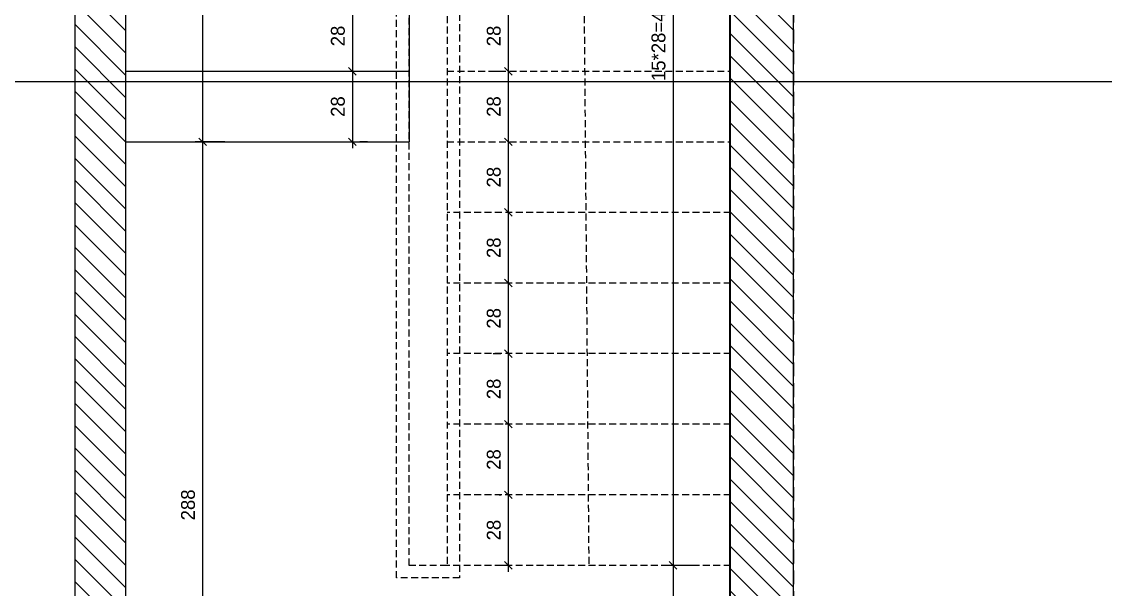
# Model space of a CAD drawing. Header units: inches. Extents: x -5298 to 11252, y 8210 to 22495.
# Drawn here: x 9353 to 9782.9, y 12624.4 to 12849.5 of the extents above; entities that cross this region are included whole.
import ezdxf

# ---------------------------------------------------------------- set-up
doc = ezdxf.new("R2010")
doc.units = ezdxf.units.IN
doc.header["$LTSCALE"] = 11
doc.header["$MEASUREMENT"] = 0
doc.linetypes.add('DASHED2', pattern=[0.375, 0.25, -0.125])
doc.linetypes.add('HIDDEN', pattern=[0.375, 0.25, -0.125])
doc.layers.get('Defpoints').update_dxf_attribs({"color": 40})
for name, color, linetype in [('BEAM', 3, 'Continuous'), ('dim-50-v', 2, 'Continuous'), ('ENG_beton nifsak', 4, 'Continuous'), ('ENG_beton ole', 3, 'DASHED2'), ('HATCH', 8, 'Continuous'), ('V', 1, 'Continuous')]:
    doc.layers.add(name, color=color, linetype=linetype)
doc.styles.add('HEBTXT', font='hebtxt-weld.shx')
doc.dimstyles.new('25', dxfattribs={"dimtxt": 5.5, "dimasz": 3, "dimexe": 3, "dimexo": 6, "dimgap": 3, "dimtad": 1, "dimdec": 0, "dimrnd": 0.5, "dimtxsty": 'HEBTXT', "dimblk1": 'OBLIQUE', "dimblk2": 'OBLIQUE', "dimsah": 1, "dimcen": 1, "dimdle": 2.5, "dimclre": 9, "dimclrt": 3, "dimazin": 3, "dimtfac": 1, "dimtdec": 0, "dimtix": 1, "dimtmove": 2, "dimatfit": 3, "dimldrblk": 'OBLIQUE'})

# ---------------------------------------------------------------- blocks, each defined once
blk = doc.blocks.new('_OBLIQUE')
at = {"color": 0, "linetype": 'ByBlock'}
blk.add_line((-0.5, -0.5), (0.5, 0.5), dxfattribs=at)
blk = doc.blocks.new('*D297')
at = {"layer": 'Defpoints', "color": 0, "linetype": 'Continuous', "transparency": 16777216}
for p in [(9402.98, 13053.88), (9424.79, 12801.87), (9439.6, 12801.87)]:
    blk.add_point(p, dxfattribs=at)
at = {"layer": 'dim-50-v', "color": 0, "linetype": 'Continuous', "lineweight": -2, "transparency": 16777216}
blk.add_line((9424.79, 13056.38), (9424.79, 12799.37), dxfattribs=at)
at = {"layer": 'dim-50-v', "color": 9, "linetype": 'Continuous', "lineweight": -2, "transparency": 16777216}
for p, q in [((9408.98, 13053.88), (9427.79, 13053.88)), ((9433.6, 12801.87), (9421.79, 12801.87))]:
    blk.add_line(p, q, dxfattribs=at)
at = {"layer": 'dim-50-v', "color": 0, "linetype": 'Continuous', "lineweight": -2, "transparency": 16777216, "xscale": 3, "yscale": 3, "zscale": 3}
for p, rotation in [((9424.79, 13053.88), 90), ((9424.79, 12801.87), 270)]:
    blk.add_blockref('_OBLIQUE', p, dxfattribs=dict(at, rotation=rotation))
at = {"layer": 'dim-50-v', "color": 3, "linetype": 'Continuous', "transparency": 16777216, "insert": (9419.04, 12927.87), "char_height": 5.5, "attachment_point": 5, "rotation": 90, "style": 'HEBTXT'}
blk.add_mtext('\\A1;9*28=252', dxfattribs=at)
blk = doc.blocks.new('*D299')
at = {"layer": 'Defpoints', "color": 0, "linetype": 'Continuous', "transparency": 16777216}
for p in [(9439.6, 12801.87), (9424.79, 12513.86), (9437.74, 12513.86)]:
    blk.add_point(p, dxfattribs=at)
at = {"layer": 'dim-50-v', "color": 0, "linetype": 'Continuous', "lineweight": -2, "transparency": 16777216}
blk.add_line((9424.79, 12804.37), (9424.79, 12511.36), dxfattribs=at)
at = {"layer": 'dim-50-v', "color": 9, "linetype": 'Continuous', "lineweight": -2, "transparency": 16777216}
for p, q in [((9433.6, 12801.87), (9421.79, 12801.87)), ((9431.74, 12513.86), (9421.79, 12513.86))]:
    blk.add_line(p, q, dxfattribs=at)
at = {"layer": 'dim-50-v', "color": 0, "linetype": 'Continuous', "lineweight": -2, "transparency": 16777216, "xscale": 3, "yscale": 3, "zscale": 3}
for p, rotation in [((9424.79, 12801.87), 90), ((9424.79, 12513.86), 270)]:
    blk.add_blockref('_OBLIQUE', p, dxfattribs=dict(at, rotation=rotation))
at = {"layer": 'dim-50-v', "color": 3, "linetype": 'Continuous', "transparency": 16777216, "insert": (9419.04, 12657.87), "char_height": 5.5, "attachment_point": 5, "rotation": 90, "style": 'HEBTXT'}
blk.add_mtext('\\A1;288', dxfattribs=at)
blk = doc.blocks.new('*D301')
at = {"layer": 'Defpoints', "color": 0, "linetype": 'Continuous', "transparency": 16777216}
for p in [(9632, 13053.88, 0), (9611.43, 12633.87), (9626.47, 12633.87, 0)]:
    blk.add_point(p, dxfattribs=at)
at = {"layer": 'dim-50-v', "color": 0, "linetype": 'Continuous', "lineweight": -2, "transparency": 16777216}
blk.add_line((9611.43, 13056.38), (9611.43, 12631.37), dxfattribs=at)
at = {"layer": 'dim-50-v', "color": 9, "linetype": 'Continuous', "lineweight": -2, "transparency": 16777216}
for p, q in [((9626, 13053.88), (9608.43, 13053.88)), ((9620.47, 12633.87), (9608.43, 12633.87))]:
    blk.add_line(p, q, dxfattribs=at)
at = {"layer": 'dim-50-v', "color": 0, "linetype": 'Continuous', "lineweight": -2, "transparency": 16777216, "xscale": 3, "yscale": 3, "zscale": 3}
for p, rotation in [((9611.43, 13053.88), 90), ((9611.43, 12633.87), 270)]:
    blk.add_blockref('_OBLIQUE', p, dxfattribs=dict(at, rotation=rotation))
at = {"layer": 'dim-50-v', "color": 3, "linetype": 'Continuous', "transparency": 16777216, "insert": (9605.68, 12843.88), "char_height": 5.5, "attachment_point": 5, "rotation": 90, "style": 'HEBTXT'}
blk.add_mtext('\\A1;15*28=420', dxfattribs=at)
blk = doc.blocks.new('*D302')
at = {"layer": 'Defpoints', "color": 0, "linetype": 'Continuous', "transparency": 16777216}
for p in [(9621.54, 12633.87, 0), (9611.43, 12513.87), (9626.47, 12513.87, 0)]:
    blk.add_point(p, dxfattribs=at)
at = {"layer": 'dim-50-v', "color": 0, "linetype": 'Continuous', "lineweight": -2, "transparency": 16777216}
blk.add_line((9611.43, 12636.37), (9611.43, 12511.37), dxfattribs=at)
at = {"layer": 'dim-50-v', "color": 9, "linetype": 'Continuous', "lineweight": -2, "transparency": 16777216}
for p, q in [((9615.54, 12633.87), (9608.43, 12633.87)), ((9620.47, 12513.87), (9608.43, 12513.87))]:
    blk.add_line(p, q, dxfattribs=at)
at = {"layer": 'dim-50-v', "color": 0, "linetype": 'Continuous', "lineweight": -2, "transparency": 16777216, "xscale": 3, "yscale": 3, "zscale": 3}
for p, rotation in [((9611.43, 12633.87), 90), ((9611.43, 12513.87), 270)]:
    blk.add_blockref('_OBLIQUE', p, dxfattribs=dict(at, rotation=rotation))
at = {"layer": 'dim-50-v', "color": 3, "linetype": 'Continuous', "transparency": 16777216, "insert": (9605.68, 12573.87), "char_height": 5.5, "attachment_point": 5, "rotation": 90, "style": 'HEBTXT'}
blk.add_mtext('\\A1;120', dxfattribs=at)
blk = doc.blocks.new('*D338')
at = {"layer": 'Defpoints', "color": 0, "linetype": 'Continuous', "transparency": 16777216}
for p in [(9484.24, 12857.88, 0), (9484.23, 12829.88), (9484.24, 12829.88, 0)]:
    blk.add_point(p, dxfattribs=at)
at = {"layer": 'dim-50-v', "color": 0, "linetype": 'Continuous', "lineweight": -2, "transparency": 16777216}
blk.add_line((9484.23, 12860.38), (9484.23, 12827.38), dxfattribs=at)
at = {"layer": 'dim-50-v', "color": 9, "linetype": 'Continuous', "lineweight": -2, "transparency": 16777216}
for p, q in [((9478.24, 12857.88), (9481.23, 12857.88)), ((9478.24, 12829.88), (9481.23, 12829.88))]:
    blk.add_line(p, q, dxfattribs=at)
at = {"layer": 'dim-50-v', "color": 0, "linetype": 'Continuous', "lineweight": -2, "transparency": 16777216, "xscale": 3, "yscale": 3, "zscale": 3}
for p, rotation in [((9484.23, 12857.88), 90), ((9484.23, 12829.88), 270)]:
    blk.add_blockref('_OBLIQUE', p, dxfattribs=dict(at, rotation=rotation))
at = {"layer": 'dim-50-v', "color": 3, "linetype": 'Continuous', "transparency": 16777216, "insert": (9478.48, 12843.88), "char_height": 5.5, "attachment_point": 5, "rotation": 90, "style": 'HEBTXT'}
blk.add_mtext('\\A1;28', dxfattribs=at)
blk = doc.blocks.new('*D339')
at = {"layer": 'Defpoints', "color": 0, "linetype": 'Continuous', "transparency": 16777216}
for p in [(9484.24, 12829.88, 0), (9484.21, 12801.87, 0), (9484.23, 12801.87)]:
    blk.add_point(p, dxfattribs=at)
at = {"layer": 'dim-50-v', "color": 9, "linetype": 'Continuous', "lineweight": -2, "transparency": 16777216}
for p, q in [((9478.24, 12829.88), (9481.23, 12829.88)), ((9490.21, 12801.87), (9487.23, 12801.87))]:
    blk.add_line(p, q, dxfattribs=at)
at = {"layer": 'dim-50-v', "color": 0, "linetype": 'Continuous', "lineweight": -2, "transparency": 16777216}
blk.add_line((9484.23, 12832.38), (9484.23, 12799.37), dxfattribs=at)
at = {"layer": 'dim-50-v', "color": 0, "linetype": 'Continuous', "lineweight": -2, "transparency": 16777216, "xscale": 3, "yscale": 3, "zscale": 3}
for p, rotation in [((9484.23, 12829.88), 90), ((9484.23, 12801.87), 270)]:
    blk.add_blockref('_OBLIQUE', p, dxfattribs=dict(at, rotation=rotation))
at = {"layer": 'dim-50-v', "color": 3, "linetype": 'Continuous', "transparency": 16777216, "insert": (9478.48, 12815.87), "char_height": 5.5, "attachment_point": 5, "rotation": 90, "style": 'HEBTXT'}
blk.add_mtext('\\A1;28', dxfattribs=at)
blk = doc.blocks.new('*D341')
at = {"layer": 'Defpoints', "color": 0, "linetype": 'Continuous', "transparency": 16777216}
for p in [(9546.09, 12857.88, 0), (9546.08, 12829.88), (9546.09, 12829.88, 0)]:
    blk.add_point(p, dxfattribs=at)
at = {"layer": 'dim-50-v', "color": 0, "linetype": 'Continuous', "lineweight": -2, "transparency": 16777216}
blk.add_line((9546.08, 12860.38), (9546.08, 12827.38), dxfattribs=at)
at = {"layer": 'dim-50-v', "color": 9, "linetype": 'Continuous', "lineweight": -2, "transparency": 16777216}
for p, q in [((9540.09, 12857.88), (9543.08, 12857.88)), ((9540.09, 12829.88), (9543.08, 12829.88))]:
    blk.add_line(p, q, dxfattribs=at)
at = {"layer": 'dim-50-v', "color": 0, "linetype": 'Continuous', "lineweight": -2, "transparency": 16777216, "xscale": 3, "yscale": 3, "zscale": 3}
for p, rotation in [((9546.08, 12857.88), 90), ((9546.08, 12829.88), 270)]:
    blk.add_blockref('_OBLIQUE', p, dxfattribs=dict(at, rotation=rotation))
at = {"layer": 'dim-50-v', "color": 3, "linetype": 'Continuous', "transparency": 16777216, "insert": (9540.33, 12843.88), "char_height": 5.5, "attachment_point": 5, "rotation": 90, "style": 'HEBTXT'}
blk.add_mtext('\\A1;28', dxfattribs=at)
blk = doc.blocks.new('*D342')
at = {"layer": 'Defpoints', "color": 0, "linetype": 'Continuous', "transparency": 16777216}
for p in [(9546.09, 12829.88, 0), (9546.08, 12801.88), (9548.59, 12801.88, 0)]:
    blk.add_point(p, dxfattribs=at)
at = {"layer": 'dim-50-v', "color": 9, "linetype": 'Continuous', "lineweight": -2, "transparency": 16777216}
for p, q in [((9540.09, 12829.88), (9543.08, 12829.88)), ((9542.59, 12801.88), (9543.08, 12801.88))]:
    blk.add_line(p, q, dxfattribs=at)
at = {"layer": 'dim-50-v', "color": 0, "linetype": 'Continuous', "lineweight": -2, "transparency": 16777216}
blk.add_line((9546.08, 12832.38), (9546.08, 12799.38), dxfattribs=at)
at = {"layer": 'dim-50-v', "color": 0, "linetype": 'Continuous', "lineweight": -2, "transparency": 16777216, "xscale": 3, "yscale": 3, "zscale": 3}
for p, rotation in [((9546.08, 12829.88), 90), ((9546.08, 12801.88), 270)]:
    blk.add_blockref('_OBLIQUE', p, dxfattribs=dict(at, rotation=rotation))
at = {"layer": 'dim-50-v', "color": 3, "linetype": 'Continuous', "transparency": 16777216, "insert": (9540.33, 12815.88), "char_height": 5.5, "attachment_point": 5, "rotation": 90, "style": 'HEBTXT'}
blk.add_mtext('\\A1;28', dxfattribs=at)
blk = doc.blocks.new('*D343')
at = {"layer": 'Defpoints', "color": 0, "linetype": 'Continuous', "transparency": 16777216}
for p in [(9548.59, 12801.88, 0), (9546.08, 12773.88), (9549.08, 12773.88, 0)]:
    blk.add_point(p, dxfattribs=at)
at = {"layer": 'dim-50-v', "color": 0, "linetype": 'Continuous', "lineweight": -2, "transparency": 16777216}
blk.add_line((9546.08, 12804.38), (9546.08, 12771.38), dxfattribs=at)
at = {"layer": 'dim-50-v', "color": 9, "linetype": 'Continuous', "lineweight": -2, "transparency": 16777216}
for p, q in [((9542.59, 12801.88), (9543.08, 12801.88)), ((9543.08, 12773.88), (9543.08, 12773.88))]:
    blk.add_line(p, q, dxfattribs=at)
at = {"layer": 'dim-50-v', "color": 0, "linetype": 'Continuous', "lineweight": -2, "transparency": 16777216, "xscale": 3, "yscale": 3, "zscale": 3}
for p, rotation in [((9546.08, 12801.88), 90), ((9546.08, 12773.88), 270)]:
    blk.add_blockref('_OBLIQUE', p, dxfattribs=dict(at, rotation=rotation))
at = {"layer": 'dim-50-v', "color": 3, "linetype": 'Continuous', "transparency": 16777216, "insert": (9540.33, 12787.88), "char_height": 5.5, "attachment_point": 5, "rotation": 90, "style": 'HEBTXT'}
blk.add_mtext('\\A1;28', dxfattribs=at)
blk = doc.blocks.new('*D344')
at = {"layer": 'Defpoints', "color": 0, "linetype": 'Continuous', "transparency": 16777216}
for p in [(9549.08, 12773.88, 0), (9546.08, 12745.88), (9552.16, 12745.88, 0)]:
    blk.add_point(p, dxfattribs=at)
at = {"layer": 'dim-50-v', "color": 9, "linetype": 'Continuous', "lineweight": -2, "transparency": 16777216}
for p, q in [((9543.08, 12773.88), (9543.08, 12773.88)), ((9546.16, 12745.88), (9543.08, 12745.88))]:
    blk.add_line(p, q, dxfattribs=at)
at = {"layer": 'dim-50-v', "color": 0, "linetype": 'Continuous', "lineweight": -2, "transparency": 16777216}
blk.add_line((9546.08, 12776.38), (9546.08, 12743.38), dxfattribs=at)
at = {"layer": 'dim-50-v', "color": 0, "linetype": 'Continuous', "lineweight": -2, "transparency": 16777216, "xscale": 3, "yscale": 3, "zscale": 3}
for p, rotation in [((9546.08, 12773.88), 90), ((9546.08, 12745.88), 270)]:
    blk.add_blockref('_OBLIQUE', p, dxfattribs=dict(at, rotation=rotation))
at = {"layer": 'dim-50-v', "color": 3, "linetype": 'Continuous', "transparency": 16777216, "insert": (9540.33, 12759.88), "char_height": 5.5, "attachment_point": 5, "rotation": 90, "style": 'HEBTXT'}
blk.add_mtext('\\A1;28', dxfattribs=at)
blk = doc.blocks.new('*D389')
at = {"layer": 'Defpoints', "color": 0, "linetype": 'Continuous', "transparency": 16777216}
for p in [(9552.16, 12745.88, 0), (9546.08, 12717.88, 0), (9546.08, 12717.88)]:
    blk.add_point(p, dxfattribs=at)
at = {"layer": 'dim-50-v', "color": 0, "linetype": 'Continuous', "lineweight": -2, "transparency": 16777216}
blk.add_line((9546.08, 12748.38), (9546.08, 12715.38), dxfattribs=at)
at = {"layer": 'dim-50-v', "color": 9, "linetype": 'Continuous', "lineweight": -2, "transparency": 16777216}
for p, q in [((9546.16, 12745.88), (9543.08, 12745.88)), ((9540.08, 12717.88), (9543.08, 12717.88))]:
    blk.add_line(p, q, dxfattribs=at)
at = {"layer": 'dim-50-v', "color": 0, "linetype": 'Continuous', "lineweight": -2, "transparency": 16777216, "xscale": 3, "yscale": 3, "zscale": 3}
for p, rotation in [((9546.08, 12745.88), 90), ((9546.08, 12717.88), 270)]:
    blk.add_blockref('_OBLIQUE', p, dxfattribs=dict(at, rotation=rotation))
at = {"layer": 'dim-50-v', "color": 3, "linetype": 'Continuous', "transparency": 16777216, "insert": (9540.33, 12731.88), "char_height": 5.5, "attachment_point": 5, "rotation": 90, "style": 'HEBTXT'}
blk.add_mtext('\\A1;28', dxfattribs=at)
blk = doc.blocks.new('*D390')
at = {"layer": 'Defpoints', "color": 0, "linetype": 'Continuous', "transparency": 16777216}
for p in [(9546.08, 12717.88, 0), (9546.08, 12689.88), (9550, 12689.88, 0)]:
    blk.add_point(p, dxfattribs=at)
at = {"layer": 'dim-50-v', "color": 9, "linetype": 'Continuous', "lineweight": -2, "transparency": 16777216}
for p, q in [((9540.08, 12717.88), (9543.08, 12717.88)), ((9544, 12689.88), (9543.08, 12689.88))]:
    blk.add_line(p, q, dxfattribs=at)
at = {"layer": 'dim-50-v', "color": 0, "linetype": 'Continuous', "lineweight": -2, "transparency": 16777216}
blk.add_line((9546.08, 12720.38), (9546.08, 12687.38), dxfattribs=at)
at = {"layer": 'dim-50-v', "color": 0, "linetype": 'Continuous', "lineweight": -2, "transparency": 16777216, "xscale": 3, "yscale": 3, "zscale": 3}
for p, rotation in [((9546.08, 12717.88), 90), ((9546.08, 12689.88), 270)]:
    blk.add_blockref('_OBLIQUE', p, dxfattribs=dict(at, rotation=rotation))
at = {"layer": 'dim-50-v', "color": 3, "linetype": 'Continuous', "transparency": 16777216, "insert": (9540.33, 12703.88), "char_height": 5.5, "attachment_point": 5, "rotation": 90, "style": 'HEBTXT'}
blk.add_mtext('\\A1;28', dxfattribs=at)
blk = doc.blocks.new('*D391')
at = {"layer": 'Defpoints', "color": 0, "linetype": 'Continuous', "transparency": 16777216}
for p in [(9550, 12689.88, 0), (9546.08, 12661.88), (9548.46, 12661.88, 0)]:
    blk.add_point(p, dxfattribs=at)
at = {"layer": 'dim-50-v', "color": 0, "linetype": 'Continuous', "lineweight": -2, "transparency": 16777216}
blk.add_line((9546.08, 12692.38), (9546.08, 12659.38), dxfattribs=at)
at = {"layer": 'dim-50-v', "color": 9, "linetype": 'Continuous', "lineweight": -2, "transparency": 16777216}
for p, q in [((9544, 12689.88), (9543.08, 12689.88)), ((9542.46, 12661.88), (9543.08, 12661.88))]:
    blk.add_line(p, q, dxfattribs=at)
at = {"layer": 'dim-50-v', "color": 0, "linetype": 'Continuous', "lineweight": -2, "transparency": 16777216, "xscale": 3, "yscale": 3, "zscale": 3}
for p, rotation in [((9546.08, 12689.88), 90), ((9546.08, 12661.88), 270)]:
    blk.add_blockref('_OBLIQUE', p, dxfattribs=dict(at, rotation=rotation))
at = {"layer": 'dim-50-v', "color": 3, "linetype": 'Continuous', "transparency": 16777216, "insert": (9540.33, 12675.88), "char_height": 5.5, "attachment_point": 5, "rotation": 90, "style": 'HEBTXT'}
blk.add_mtext('\\A1;28', dxfattribs=at)
blk = doc.blocks.new('*D392')
at = {"layer": 'Defpoints', "color": 0, "linetype": 'Continuous', "transparency": 16777216}
for p in [(9548.46, 12661.88, 0), (9546.08, 12633.88), (9551.64, 12633.88, 0)]:
    blk.add_point(p, dxfattribs=at)
at = {"layer": 'dim-50-v', "color": 9, "linetype": 'Continuous', "lineweight": -2, "transparency": 16777216}
for p, q in [((9542.46, 12661.88), (9543.08, 12661.88)), ((9545.64, 12633.88), (9543.08, 12633.88))]:
    blk.add_line(p, q, dxfattribs=at)
at = {"layer": 'dim-50-v', "color": 0, "linetype": 'Continuous', "lineweight": -2, "transparency": 16777216}
blk.add_line((9546.08, 12664.38), (9546.08, 12631.38), dxfattribs=at)
at = {"layer": 'dim-50-v', "color": 0, "linetype": 'Continuous', "lineweight": -2, "transparency": 16777216, "xscale": 3, "yscale": 3, "zscale": 3}
for p, rotation in [((9546.08, 12661.88), 90), ((9546.08, 12633.88), 270)]:
    blk.add_blockref('_OBLIQUE', p, dxfattribs=dict(at, rotation=rotation))
at = {"layer": 'dim-50-v', "color": 3, "linetype": 'Continuous', "transparency": 16777216, "insert": (9540.33, 12647.88), "char_height": 5.5, "attachment_point": 5, "rotation": 90, "style": 'HEBTXT'}
blk.add_mtext('\\A1;28', dxfattribs=at)
blk = doc.blocks.new('jhgfr')
at = {"layer": 'ENG_beton nifsak', "ltscale": 5}
for p, q in [((8600.8, 12537.65, 0), (8600.81, 13247.54, 0)), ((8885.75, 12537.65, 0), (8885.81, 13247.54, 0))]:
    blk.add_line(p, q, dxfattribs=at)
at = {"layer": 'ENG_beton nifsak', "ltscale": 5, "extrusion": (-4.90799e-09, 1.6471e-17, 1), "elevation": 0}
blk.add_lwpolyline([(8860.8, 12557.65), (8860.81, 13227.54), (8620.81, 13227.54), (8620.8, 12557.66)], dxfattribs=at)

msp = doc.modelspace()

# ---------------------------------------------------------------- hatches: boundary and pattern name
at = {"layer": 'HATCH', "linetype": 'Continuous', "transparency": 33554687}
h = msp.add_hatch(dxfattribs=at)
h.set_pattern_fill('ANSI31', color=256, scale=50, angle=270)
h.set_pattern_definition([(315, (1823.91, -2582.264), (4.4194174, 4.4194174), [])])
h.paths.add_polyline_path([(9659.26, 12928.908), (9750.298, 12928.908), (9750.298, 12931.196), (9765.097, 12936.523), (9733.723, 12941.258), (9750.594, 12949.84), (9750.594, 12958.908), (9664.523, 12958.908), (9664.75, 13203.614), (9374.246, 13203.874), (9374.271, 12493.864), (9503.037, 12493.864), (9503.037, 12513.864), (9394.25, 12513.865), (9394.254, 13173.875), (9634.254, 13173.883), (9634.26, 12913.883), (9634.265, 12913.883), (9634.265, 12913.883), (9634.26, 12913.883), (9634.261, 12885.883), (9634.266, 12885.883), (9634.266, 12885.883), (9634.261, 12885.883), (9634.27, 12513.873), (9628.038, 12513.864), (9628.038, 12494.136), (9659.271, 12494.163)])

# ---------------------------------------------------------------- linework, layer by layer
at = {"layer": 'BEAM', "color": 5}
for p, q in [((9424.831, 11503.269), (9424.831, 17785.198)), ((9634.011, 11503.269), (9634.011, 17785.198)), ((6496.312, 12825.781), (10470.731, 12825.781))]:
    msp.add_line(p, q, dxfattribs=at)
at = {"layer": 'ENG_beton ole', "ltscale": 2}
for points in [[(9503.037, 12513.864), (9503.037, 12493.864), (9374.271, 12493.864), (9374.246, 13203.874), (9664.75, 13203.614), (9664.523, 12958.908), (9750.594, 12958.908)], [(9659.26, 12928.906), (9659.271, 12494.163), (9628.038, 12494.136), (9628.038, 12513.864), (9634.27, 12513.873), (9634.254, 13173.883), (9394.254, 13173.875), (9394.25, 12513.865), (9503.037, 12513.864)]]:
    msp.add_lwpolyline(points, dxfattribs=at)
at = {"layer": 'V', "linetype": 'Continuous', "extrusion": (2.81485e-18, 1.00825e-08, 1)}
for p, q in [((9506.76, 13053.879), (9506.769, 12801.865)), ((9394.268, 12829.875), (9506.768, 12829.879)), ((9394.268, 12829.875), (9506.768, 12829.879))]:
    msp.add_line(p, q, dxfattribs=at)
at = {"layer": 'V', "linetype": 'HIDDEN', "extrusion": (2.81485e-18, 1.00825e-08, 1)}
for p, q in [((9521.76, 13053.88), (9521.77, 12633.879)), ((9521.768, 12829.88), (9634.268, 12829.883)), ((9521.769, 12801.88), (9634.269, 12801.883)), ((9634.274, 12773.873), (9521.774, 12773.879)), ((9634.273, 12745.873), (9521.773, 12745.879)), ((9634.272, 12717.873), (9521.772, 12717.879)), ((9634.27, 12689.873), (9521.77, 12689.879)), ((9634.269, 12661.873), (9521.769, 12661.879)), ((9634.267, 12633.873), (9521.767, 12633.879))]:
    msp.add_line(p, q, dxfattribs=at)
at = {"layer": 'V', "linetype": 'Continuous'}
msp.add_line((9394.267, 12801.879), (9506.769, 12801.865), dxfattribs=at)
at = {"layer": 'V', "linetype": 'HIDDEN'}
for points in [[(9526.767, 12628.879), (9501.767, 12628.879), (9501.764, 13058.894), (9526.764, 13058.894)], [(9521.767, 12633.879), (9506.767, 12633.879), (9506.76, 13053.879), (9521.76, 13053.879)]]:
    msp.add_lwpolyline(points, close=True, dxfattribs=at)
at = {"layer": 'V', "linetype": 'HIDDEN', "extrusion": (-1.13393e-08, 2.61411e-08, 1), "elevation": 0}
msp.add_lwpolyline([(9574.463, 13053.881), (9578.017, 12633.876)], dxfattribs=at)

# ---------------------------------------------------------------- block references
at = {"layer": 'BEAM', "linetype": 'Continuous'}
msp.add_blockref('jhgfr', (773.453, -43.792, 0), dxfattribs=at)

# ---------------------------------------------------------------- dimensions: what is measured, and where the dimension line sits
at = {"layer": 'dim-50-v', "linetype": 'Continuous'}
for base, p1, p2, text, picture, middle in [((9424.79, 12801.872, 0), (9402.982, 13053.876, 0), (9439.603, 12801.872, 0), '9*28=<>', '*D297', (9419.04, 12927.874, 0)), ((9611.434, 12633.874, 0), (9632.002, 13053.884, 0), (9626.466, 12633.874, 0), '15*28=420', '*D301', (9605.684, 12843.879, 0))]:
    dim = msp.add_linear_dim(base=base, p1=p1, p2=p2, angle=90, text=text, dimstyle='25', dxfattribs=at)
    dim.commit()
    dim.dimension.update_dxf_attribs({"geometry": picture, "text_midpoint": middle})
for base, p1, p2, picture, middle in [((9484.234, 12829.878, 0), (9484.239, 12857.878), (9484.24, 12829.878), '*D338', (9478.484, 12843.878, 0)), ((9546.082, 12829.88, 0), (9546.087, 12857.88), (9546.088, 12829.88), '*D341', (9540.332, 12843.88, 0)), ((9484.234, 12801.868, 0), (9484.24, 12829.878), (9484.206, 12801.868), '*D339', (9478.484, 12815.873, 0)), ((9546.082, 12801.881, 0), (9546.088, 12829.88), (9548.594, 12801.881), '*D342', (9540.332, 12815.88, 0)), ((9424.79, 12513.865, 0), (9439.603, 12801.872, 0), (9437.739, 12513.865, 0), '*D299', (9419.04, 12657.868, 0)), ((9546.082, 12773.878, 0), (9548.594, 12801.881), (9549.083, 12773.878), '*D343', (9540.332, 12787.879, 0)), ((9546.082, 12745.877, 0), (9549.083, 12773.878), (9552.164, 12745.877), '*D344', (9540.332, 12759.877, 0)), ((9546.082, 12717.878, 0), (9552.164, 12745.877), (9546.085, 12717.878), '*D389', (9540.332, 12731.878, 0)), ((9546.082, 12689.877, 0), (9546.085, 12717.878), (9549.996, 12689.877), '*D390', (9540.332, 12703.878, 0)), ((9546.082, 12661.878, 0), (9549.996, 12689.877), (9548.457, 12661.878), '*D391', (9540.332, 12675.878, 0)), ((9546.082, 12633.877, 0), (9548.457, 12661.878), (9551.641, 12633.877), '*D392', (9540.332, 12647.877, 0)), ((9611.434, 12513.874, 0), (9621.541, 12633.874, 0), (9626.469, 12513.874, 0), '*D302', (9605.684, 12573.874, 0))]:
    dim = msp.add_linear_dim(base=base, p1=p1, p2=p2, angle=90, dimstyle='25', dxfattribs=at)
    dim.commit()
    dim.dimension.update_dxf_attribs({"geometry": picture, "text_midpoint": middle})

doc.saveas('drawing.dxf')
